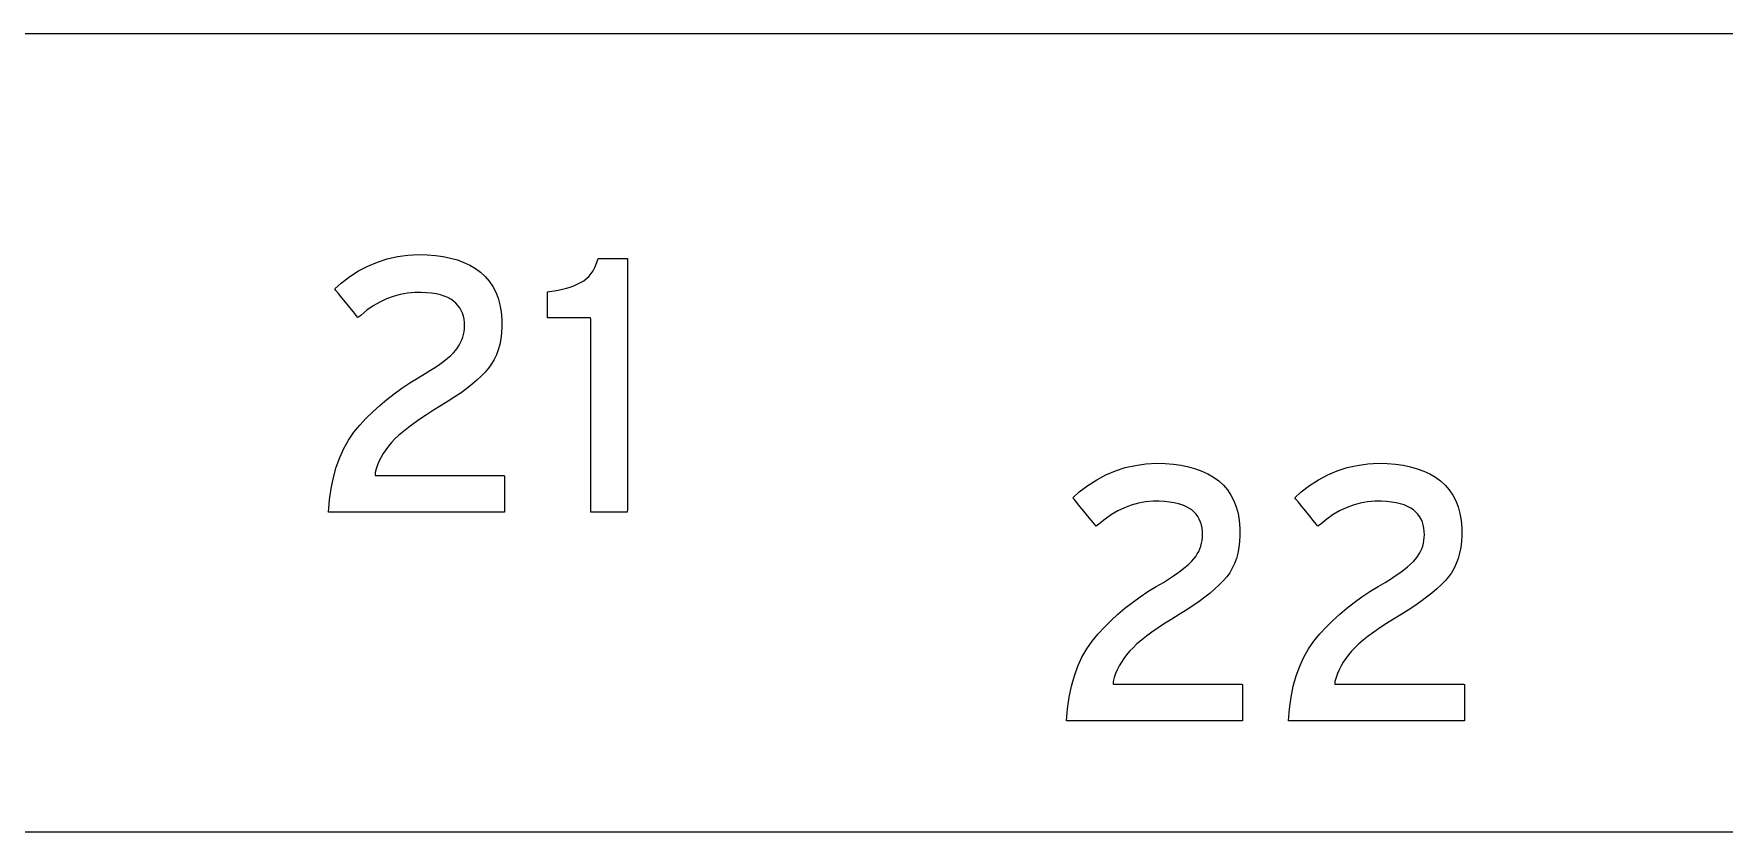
# Model space of a CAD drawing. Extents: x 1 to 47.7, y 0.2 to 35.
# Drawn here: x 33.393 to 34.041, y 10.665 to 10.971 of the extents above; entities that cross this region are included whole.
import ezdxf

# ---------------------------------------------------------------- set-up
doc = ezdxf.new("R2010")
doc.units = 0
doc.header["$MEASUREMENT"] = 0
doc.layers.add('6_1__EMPTY_IO_BOARD_POSITI', color=7, linetype='CONTINUOUS')
doc.layers.add('7_0_____DWG', color=7, linetype='CONTINUOUS')

msp = doc.modelspace()

# ---------------------------------------------------------------- linework, layer by layer
at = {"layer": '6_1__EMPTY_IO_BOARD_POSITI'}
msp.add_lwpolyline([(34.71742, 10.97086), (34.31051, 10.97086), (34.11064, 10.97086), (33.9148, 10.97086), (33.7242, 10.97086), (33.54008, 10.97086), (33.45082, 10.97086), (33.36364, 10.97086)], dxfattribs=at)
at = {"layer": '7_0_____DWG'}
for points in [[(33.5057, 10.78748), (33.5061, 10.79214), (33.50674, 10.79656), (33.50761, 10.80075), (33.50872, 10.80469), (33.51007, 10.8084), (33.51165, 10.81187), (33.51346, 10.81511), (33.51551, 10.8181), (33.51779, 10.82085), (33.52023, 10.82345), (33.52277, 10.82595), (33.52541, 10.82835), (33.52815, 10.83067), (33.53099, 10.83289), (33.53393, 10.83501), (33.53698, 10.83704), (33.54012, 10.83898), (33.54287, 10.84059), (33.5449, 10.84185), (33.54676, 10.84307), (33.54847, 10.84425), (33.55002, 10.84539), (33.5514, 10.84649), (33.55262, 10.84755), (33.55368, 10.84857), (33.55457, 10.84954), (33.55529, 10.8505), (33.5559, 10.85148), (33.55643, 10.85248), (33.55688, 10.8535), (33.55724, 10.85453), (33.55753, 10.85558), (33.55774, 10.85664), (33.55787, 10.85773), (33.55792, 10.85883), (33.55787, 10.86014), (33.55773, 10.8614), (33.55747, 10.8626), (33.55712, 10.86373), (33.55665, 10.86479), (33.55608, 10.86578), (33.55541, 10.8667), (33.55463, 10.86755), (33.55374, 10.86834), (33.55268, 10.86907), (33.55148, 10.86972), (33.55013, 10.87027), (33.54865, 10.87074), (33.54703, 10.87111), (33.54526, 10.8714), (33.54335, 10.87159), (33.54131, 10.8717), (33.5389, 10.87168), (33.53605, 10.87142), (33.53328, 10.87092), (33.53058, 10.87019), (33.52795, 10.86921), (33.52539, 10.868), (33.52291, 10.86655), (33.52049, 10.86486), (33.51815, 10.86293), (33.51703, 10.86213), (33.51638, 10.86292), (33.51529, 10.86427), (33.5139, 10.86598), (33.51238, 10.86785), (33.51088, 10.86969), (33.50958, 10.8713), (33.50861, 10.87248), (33.50816, 10.87305), (33.51061, 10.87525), (33.51389, 10.87777), (33.51729, 10.87996), (33.52082, 10.88182), (33.52447, 10.88336), (33.52825, 10.88456), (33.53215, 10.88544), (33.53617, 10.886), (33.54031, 10.88622), (33.54362, 10.88614), (33.54676, 10.88589), (33.54974, 10.88548), (33.55255, 10.8849), (33.5552, 10.88415), (33.55768, 10.88324), (33.55999, 10.88216), (33.56213, 10.88092), (33.5641, 10.8795), (33.56588, 10.87786), (33.56744, 10.87603), (33.56878, 10.87403), (33.56991, 10.87186), (33.57081, 10.8695), (33.57151, 10.86697), (33.57198, 10.86426), (33.57224, 10.86137), (33.57228, 10.8586), (33.57214, 10.85623), (33.57186, 10.85396), (33.57144, 10.85181), (33.57088, 10.84976), (33.57017, 10.84783), (33.56932, 10.846), (33.56832, 10.84429), (33.56718, 10.84268), (33.56586, 10.84116), (33.56434, 10.83962), (33.56266, 10.83806), (33.5608, 10.83648), (33.55878, 10.83489), (33.55658, 10.83327), (33.55421, 10.83164), (33.55167, 10.82999), (33.54896, 10.82831), (33.54606, 10.82654), (33.54333, 10.8248), (33.54081, 10.82312), (33.53849, 10.8215), (33.53638, 10.81993), (33.53446, 10.81842), (33.53275, 10.81695), (33.53124, 10.81555), (33.52993, 10.81419), (33.52877, 10.81282), (33.52772, 10.81142), (33.52677, 10.81001), (33.52593, 10.80857), (33.52519, 10.80711), (33.52455, 10.80563), (33.52403, 10.80413), (33.5236, 10.80261), (33.52359, 10.80158), (33.52648, 10.80158), (33.53208, 10.80158), (33.53949, 10.80158), (33.54784, 10.80158), (33.55624, 10.80158), (33.5638, 10.80158), (33.56964, 10.80158), (33.57287, 10.80158), (33.57324, 10.80142), (33.57324, 10.80041), (33.57324, 10.79869), (33.57324, 10.79652), (33.57324, 10.79413), (33.57324, 10.79179), (33.57324, 10.78974), (33.57324, 10.78823), (33.57324, 10.78751), (33.57175, 10.78748), (33.56605, 10.78748), (33.55723, 10.78748), (33.54648, 10.78748), (33.53499, 10.78748), (33.52397, 10.78748), (33.51462, 10.78748), (33.50813, 10.78748)], [(33.6064, 10.78748), (33.6064, 10.79033), (33.6064, 10.79792), (33.6064, 10.80878), (33.6064, 10.82146), (33.6064, 10.83451), (33.6064, 10.84646), (33.6064, 10.85587), (33.6064, 10.86127), (33.60624, 10.86201), (33.60503, 10.86201), (33.60292, 10.86201), (33.60024, 10.86201), (33.59732, 10.86201), (33.59448, 10.86201), (33.59205, 10.86201), (33.59035, 10.86201), (33.58971, 10.86201), (33.58971, 10.8624), (33.58971, 10.86342), (33.58971, 10.86488), (33.58971, 10.86659), (33.58971, 10.86835), (33.58971, 10.86996), (33.58971, 10.87122), (33.58971, 10.87195), (33.59057, 10.87212), (33.59226, 10.87231), (33.5939, 10.87257), (33.59547, 10.8729), (33.59699, 10.87329), (33.59844, 10.87374), (33.59984, 10.87427), (33.60118, 10.87485), (33.60246, 10.87551), (33.60364, 10.87621), (33.60472, 10.87701), (33.60569, 10.87792), (33.60655, 10.87892), (33.60731, 10.88002), (33.60796, 10.88122), (33.60849, 10.88252), (33.60893, 10.88393), (33.60922, 10.88466), (33.61004, 10.88466), (33.61148, 10.88466), (33.61331, 10.88466), (33.61531, 10.88466), (33.61725, 10.88466), (33.61891, 10.88466), (33.62007, 10.88466), (33.62051, 10.88466), (33.62051, 10.88095), (33.62051, 10.87105), (33.62051, 10.85689), (33.62051, 10.84036), (33.62051, 10.82334), (33.62051, 10.80776), (33.62051, 10.79549), (33.62051, 10.78845), (33.62037, 10.78748), (33.61935, 10.78748), (33.61757, 10.78748), (33.61531, 10.78748), (33.61284, 10.78748), (33.61044, 10.78748), (33.60838, 10.78748), (33.60694, 10.78748)], [(33.78889, 10.70744), (33.78929, 10.71211), (33.78992, 10.71653), (33.79079, 10.72071), (33.7919, 10.72466), (33.79325, 10.72837), (33.79483, 10.73184), (33.79664, 10.73507), (33.7987, 10.73806), (33.80098, 10.74082), (33.80342, 10.74341), (33.80596, 10.74591), (33.8086, 10.74832), (33.81133, 10.75063), (33.81417, 10.75285), (33.81711, 10.75497), (33.82015, 10.75701), (33.8233, 10.75895), (33.82604, 10.76056), (33.82807, 10.76182), (33.82994, 10.76304), (33.83165, 10.76421), (33.83319, 10.76535), (33.83458, 10.76645), (33.8358, 10.76751), (33.83686, 10.76853), (33.83776, 10.76951), (33.83848, 10.77047), (33.83908, 10.77145), (33.83961, 10.77244), (33.84006, 10.77346), (33.84043, 10.77449), (33.84072, 10.77554), (33.84093, 10.77661), (33.84106, 10.77769), (33.8411, 10.77879), (33.84106, 10.7801), (33.84092, 10.78136), (33.84066, 10.78256), (33.84031, 10.78369), (33.83984, 10.78475), (33.83927, 10.78574), (33.8386, 10.78666), (33.83782, 10.78751), (33.83693, 10.7883), (33.83587, 10.78904), (33.83467, 10.78968), (33.83332, 10.79024), (33.83184, 10.7907), (33.83021, 10.79108), (33.82844, 10.79136), (33.82654, 10.79156), (33.82448, 10.79166), (33.82208, 10.79165), (33.81923, 10.79139), (33.81646, 10.79089), (33.81376, 10.79015), (33.81113, 10.78917), (33.80857, 10.78796), (33.80609, 10.78651), (33.80368, 10.78482), (33.80134, 10.78289), (33.80022, 10.78209), (33.79957, 10.78288), (33.79847, 10.78423), (33.79708, 10.78594), (33.79556, 10.78781), (33.79406, 10.78965), (33.79275, 10.79126), (33.79179, 10.79245), (33.79133, 10.79301), (33.79378, 10.79521), (33.79707, 10.79773), (33.80048, 10.79992), (33.804, 10.80178), (33.80765, 10.80332), (33.81143, 10.80453), (33.81532, 10.80541), (33.81934, 10.80596), (33.82349, 10.80619), (33.8268, 10.8061), (33.82995, 10.80585), (33.83293, 10.80544), (33.83574, 10.80486), (33.83838, 10.80411), (33.84086, 10.8032), (33.84317, 10.80213), (33.84532, 10.80088), (33.84729, 10.79946), (33.84907, 10.79782), (33.85062, 10.796), (33.85196, 10.794), (33.85309, 10.79182), (33.854, 10.78946), (33.85469, 10.78693), (33.85516, 10.78422), (33.85542, 10.78133), (33.85545, 10.77856), (33.85532, 10.77619), (33.85504, 10.77393), (33.85462, 10.77177), (33.85405, 10.76973), (33.85334, 10.76779), (33.85249, 10.76597), (33.8515, 10.76425), (33.85036, 10.76264), (33.84903, 10.76112), (33.84752, 10.75958), (33.84583, 10.75802), (33.84398, 10.75645), (33.84195, 10.75485), (33.83976, 10.75324), (33.83739, 10.7516), (33.83486, 10.74995), (33.83215, 10.74827), (33.82925, 10.7465), (33.82652, 10.74477), (33.824, 10.74309), (33.82168, 10.74146), (33.81956, 10.73989), (33.81765, 10.73838), (33.81593, 10.73692), (33.81443, 10.73551), (33.81312, 10.73416), (33.81196, 10.73278), (33.8109, 10.73139), (33.80995, 10.72997), (33.80911, 10.72853), (33.80837, 10.72707), (33.80774, 10.72559), (33.80721, 10.72409), (33.80678, 10.72257), (33.80677, 10.72154), (33.80966, 10.72154), (33.81526, 10.72154), (33.82267, 10.72154), (33.83102, 10.72154), (33.83941, 10.72154), (33.84697, 10.72154), (33.85281, 10.72154), (33.85605, 10.72154), (33.85642, 10.72138), (33.85642, 10.72037), (33.85642, 10.71865), (33.85642, 10.71648), (33.85642, 10.71409), (33.85642, 10.71175), (33.85642, 10.7097), (33.85642, 10.70819), (33.85642, 10.70747), (33.85492, 10.70744), (33.84923, 10.70744), (33.84041, 10.70744), (33.82966, 10.70744), (33.81818, 10.70744), (33.80716, 10.70744), (33.79781, 10.70744), (33.79132, 10.70744)], [(33.874, 10.70744), (33.8744, 10.71211), (33.87503, 10.71653), (33.87591, 10.72071), (33.87701, 10.72466), (33.87836, 10.72837), (33.87994, 10.73184), (33.88175, 10.73507), (33.88381, 10.73806), (33.88609, 10.74082), (33.88853, 10.74341), (33.89107, 10.74591), (33.89371, 10.74832), (33.89644, 10.75063), (33.89928, 10.75285), (33.90222, 10.75497), (33.90526, 10.75701), (33.90841, 10.75895), (33.91115, 10.76056), (33.91318, 10.76182), (33.91505, 10.76304), (33.91676, 10.76421), (33.9183, 10.76535), (33.91969, 10.76645), (33.92091, 10.76751), (33.92197, 10.76853), (33.92287, 10.76951), (33.92359, 10.77047), (33.92419, 10.77145), (33.92472, 10.77244), (33.92517, 10.77346), (33.92554, 10.77449), (33.92583, 10.77554), (33.92604, 10.77661), (33.92617, 10.77769), (33.92621, 10.77879), (33.92617, 10.7801), (33.92603, 10.78136), (33.92577, 10.78256), (33.92542, 10.78369), (33.92495, 10.78475), (33.92438, 10.78574), (33.92371, 10.78666), (33.92293, 10.78751), (33.92204, 10.7883), (33.92098, 10.78904), (33.91978, 10.78968), (33.91843, 10.79024), (33.91695, 10.7907), (33.91532, 10.79108), (33.91355, 10.79136), (33.91165, 10.79156), (33.90959, 10.79166), (33.90719, 10.79165), (33.90434, 10.79139), (33.90157, 10.79089), (33.89887, 10.79015), (33.89624, 10.78917), (33.89368, 10.78796), (33.8912, 10.78651), (33.88879, 10.78482), (33.88645, 10.78289), (33.88533, 10.78209), (33.88468, 10.78288), (33.88358, 10.78423), (33.88219, 10.78594), (33.88067, 10.78781), (33.87917, 10.78965), (33.87786, 10.79126), (33.8769, 10.79245), (33.87644, 10.79301), (33.87889, 10.79521), (33.88218, 10.79773), (33.88559, 10.79992), (33.88911, 10.80178), (33.89276, 10.80332), (33.89654, 10.80453), (33.90043, 10.80541), (33.90445, 10.80596), (33.9086, 10.80619), (33.91191, 10.8061), (33.91506, 10.80585), (33.91804, 10.80544), (33.92085, 10.80486), (33.92349, 10.80411), (33.92597, 10.8032), (33.92828, 10.80213), (33.93043, 10.80088), (33.9324, 10.79946), (33.93418, 10.79782), (33.93573, 10.796), (33.93707, 10.794), (33.9382, 10.79182), (33.93911, 10.78946), (33.9398, 10.78693), (33.94027, 10.78422), (33.94053, 10.78133), (33.94056, 10.77856), (33.94043, 10.77619), (33.94015, 10.77393), (33.93973, 10.77177), (33.93916, 10.76973), (33.93845, 10.76779), (33.9376, 10.76597), (33.93661, 10.76425), (33.93547, 10.76264), (33.93414, 10.76112), (33.93263, 10.75958), (33.93094, 10.75802), (33.92909, 10.75645), (33.92706, 10.75485), (33.92487, 10.75324), (33.9225, 10.7516), (33.91997, 10.74995), (33.91726, 10.74827), (33.91436, 10.7465), (33.91163, 10.74477), (33.90911, 10.74309), (33.90679, 10.74146), (33.90467, 10.73989), (33.90276, 10.73838), (33.90104, 10.73692), (33.89954, 10.73551), (33.89823, 10.73416), (33.89707, 10.73278), (33.89601, 10.73139), (33.89506, 10.72997), (33.89422, 10.72853), (33.89348, 10.72707), (33.89285, 10.72559), (33.89232, 10.72409), (33.89189, 10.72257), (33.89188, 10.72154), (33.89477, 10.72154), (33.90037, 10.72154), (33.90778, 10.72154), (33.91613, 10.72154), (33.92453, 10.72154), (33.93209, 10.72154), (33.93793, 10.72154), (33.94117, 10.72154), (33.94154, 10.72138), (33.94154, 10.72037), (33.94154, 10.71865), (33.94154, 10.71648), (33.94154, 10.71409), (33.94154, 10.71175), (33.94154, 10.7097), (33.94154, 10.70819), (33.94154, 10.70747), (33.94004, 10.70744), (33.93435, 10.70744), (33.92553, 10.70744), (33.91478, 10.70744), (33.90329, 10.70744), (33.89227, 10.70744), (33.88292, 10.70744), (33.87643, 10.70744)]]:
    msp.add_lwpolyline(points, close=True, dxfattribs=at)
msp.add_lwpolyline([(34.61883, 10.66478), (34.22848, 10.66478), (33.8389, 10.66478), (33.45084, 10.66478), (33.25762, 10.66478), (33.06506, 10.66478), (32.87327, 10.66478), (32.68234, 10.66478), (32.49236, 10.66478), (32.30343, 10.66478), (32.11565, 10.66478), (31.9291, 10.66478), (31.74389, 10.66478)], dxfattribs=at)

doc.saveas('drawing.dxf')
